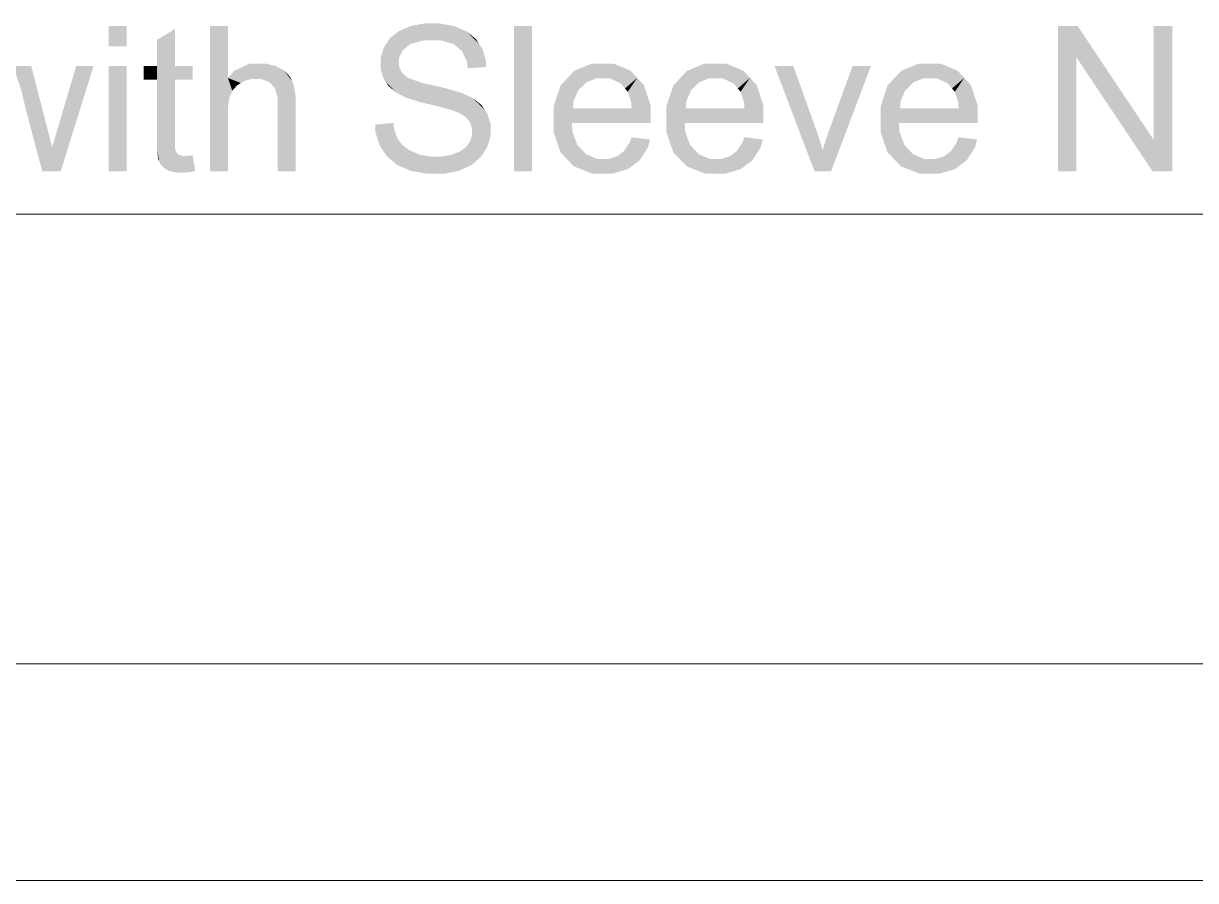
# Model space of a CAD drawing. Header units: millimetres. Extents: x 2 to 579, y 1 to 405.
# Drawn here: x 172.63 to 189.61, y 80.53 to 92.96 of the extents above; entities that cross this region are included whole.
import ezdxf

# ---------------------------------------------------------------- set-up
doc = ezdxf.new("R2010")
doc.units = ezdxf.units.MM
doc.linetypes.add('XKITLINE00', pattern=[0])
doc.layers.add('GraphicObject', color=6, linetype='Continuous', lineweight=0)
doc.layers.add('LinkedObject', color=7, linetype='Continuous', lineweight=0)

# ---------------------------------------------------------------- blocks, each defined once
blk = doc.blocks.new('*A3')
at = {"layer": 'GraphicObject', "color": 3, "linetype": 'XKITLINE00', "lineweight": 0}
blk.add_line((113.014, 80.533), (247.574, 80.533), dxfattribs=at)
blk = doc.blocks.new('*A4')
at = {"layer": 'LinkedObject'}
for points in [[(174.126, 92.919), (173.867, 92.622), (173.867, 92.919)], [(174.126, 92.622), (173.867, 92.622), (174.126, 92.919)], [(175.594, 92.919), (175.335, 90.813), (175.335, 92.919)], [(175.594, 92.164), (175.335, 90.813), (175.594, 92.919)], [(178.247, 92.919), (178.43, 92.709), (178.16, 92.883)], [(178.44, 92.955), (178.43, 92.709), (178.247, 92.919)], [(178.546, 92.955), (178.43, 92.709), (178.44, 92.955)], [(178.43, 92.709), (178.546, 92.955), (178.556, 92.709)], [(178.546, 92.955), (178.678, 92.709), (178.556, 92.709)], [(178.869, 92.917), (178.546, 92.955), (178.663, 92.955)], [(178.958, 92.88), (178.546, 92.955), (178.869, 92.917)], [(178.861, 92.658), (178.546, 92.955), (178.958, 92.88)], [(178.678, 92.709), (178.546, 92.955), (178.861, 92.658)], [(180, 92.919), (179.741, 90.813), (179.741, 92.919)], [(180, 90.813), (179.741, 90.813), (180, 92.919)], [(187.619, 92.919), (187.887, 92.466), (187.619, 90.813)], [(187.887, 92.466), (187.619, 92.919), (187.905, 92.919)], [(187.887, 92.466), (187.905, 92.919), (188.991, 90.813)], [(188.991, 90.813), (187.905, 92.919), (189.009, 91.266)], [(189.277, 92.919), (189.009, 91.266), (189.009, 92.919)], [(189.277, 90.813), (189.009, 91.266), (189.277, 92.919)], [(174.825, 92.873), (174.566, 92.34), (174.566, 92.718)], [(174.566, 92.34), (174.825, 92.873), (174.566, 92.14)], [(174.825, 92.34), (174.566, 92.14), (174.825, 92.873)], [(177.941, 92.742), (178.188, 92.616), (177.896, 92.673)], [(178.073, 92.847), (178.188, 92.616), (177.941, 92.742)], [(178.246, 92.662), (178.073, 92.847), (178.16, 92.883)], [(178.188, 92.616), (178.073, 92.847), (178.246, 92.662)], [(178.16, 92.883), (178.43, 92.709), (178.246, 92.662)], [(178.958, 92.88), (178.923, 92.607), (178.861, 92.658)], [(179.048, 92.842), (178.923, 92.607), (178.958, 92.88)], [(178.923, 92.607), (179.048, 92.842), (178.985, 92.555)], [(178.985, 92.555), (179.048, 92.842), (179.233, 92.658)], [(179.233, 92.658), (179.048, 92.842), (179.185, 92.731)], [(177.896, 92.673), (177.805, 92.374), (177.85, 92.603)], [(178.131, 92.57), (177.805, 92.374), (177.896, 92.673)], [(177.85, 92.603), (177.805, 92.374), (177.805, 92.454)], [(178.073, 92.458), (177.805, 92.374), (178.131, 92.57)], [(177.896, 92.673), (178.188, 92.616), (178.131, 92.57)], [(179.233, 92.658), (179.058, 92.404), (178.985, 92.555)], [(179.281, 92.584), (179.058, 92.404), (179.233, 92.658)], [(179.333, 92.418), (179.058, 92.404), (179.281, 92.584)], [(177.805, 92.374), (178.073, 92.458), (178.073, 92.393)], [(179.336, 92.325), (179.058, 92.404), (179.333, 92.418)], [(179.058, 92.404), (179.336, 92.325), (179.069, 92.304)], [(187.619, 90.813), (187.887, 92.466), (187.887, 90.813)], [(172.743, 92.34), (172.6, 91.988), (172.48, 92.34)], [(172.6, 91.988), (172.743, 92.34), (172.661, 91.726)], [(172.661, 91.726), (172.743, 92.34), (172.972, 91.453)], [(173.647, 92.34), (173.134, 91.457), (173.396, 92.34)], [(173.171, 90.813), (173.134, 91.457), (173.647, 92.34)], [(174.126, 92.34), (173.867, 90.813), (173.867, 92.34)], [(174.126, 90.813), (173.867, 90.813), (174.126, 92.34)], [(174.375, 92.34), (174.566, 92.14), (174.375, 92.14)], [(174.566, 92.34), (174.566, 92.14), (174.375, 92.34)], [(174.825, 92.14), (174.566, 92.14), (174.825, 92.34)], [(175.082, 92.14), (174.825, 92.34), (175.082, 92.34)], [(174.825, 92.14), (174.825, 92.34), (175.082, 92.14)], [(175.912, 92.374), (175.594, 92.164), (175.684, 92.269)], [(176.05, 92.374), (175.594, 92.164), (175.912, 92.374)], [(175.939, 92.151), (175.594, 92.164), (176.05, 92.374)], [(175.939, 92.151), (176.05, 92.374), (175.996, 92.151)], [(175.996, 92.151), (176.05, 92.374), (176.072, 92.151)], [(176.05, 92.374), (176.191, 92.106), (176.072, 92.151)], [(176.134, 92.374), (176.191, 92.106), (176.05, 92.374)], [(176.281, 92.34), (176.191, 92.106), (176.134, 92.374)], [(176.343, 92.307), (176.191, 92.106), (176.281, 92.34)], [(176.343, 92.307), (176.233, 92.062), (176.191, 92.106)], [(176.406, 92.274), (176.233, 92.062), (176.343, 92.307)], [(176.233, 92.062), (176.406, 92.274), (176.274, 92.018)], [(176.274, 92.018), (176.406, 92.274), (176.522, 92.122)], [(176.522, 92.122), (176.406, 92.274), (176.495, 92.181)], [(178.073, 92.336), (177.805, 92.374), (178.073, 92.393)], [(177.805, 92.374), (178.073, 92.336), (177.805, 92.302)], [(177.805, 92.302), (178.073, 92.336), (177.842, 92.17)], [(177.842, 92.17), (178.073, 92.336), (177.879, 92.112)], [(177.879, 92.112), (178.073, 92.336), (178.114, 92.242)], [(178.114, 92.242), (178.028, 91.955), (177.879, 92.112)], [(178.155, 92.206), (178.028, 91.955), (178.114, 92.242)], [(180.611, 92.268), (180.788, 92.102), (180.512, 92.161)], [(181.025, 92.374), (180.611, 92.268), (180.867, 92.374)], [(180.938, 92.161), (180.611, 92.268), (181.025, 92.374)], [(180.788, 92.102), (180.611, 92.268), (180.938, 92.161)], [(180.938, 92.161), (181.025, 92.374), (181.027, 92.161)], [(181.025, 92.374), (181.125, 92.161), (181.027, 92.161)], [(181.428, 92.27), (181.025, 92.374), (181.178, 92.374)], [(181.525, 92.166), (181.025, 92.374), (181.428, 92.27)], [(181.285, 92.086), (181.025, 92.374), (181.525, 92.166)], [(181.125, 92.161), (181.025, 92.374), (181.285, 92.086)], [(182.245, 92.268), (182.423, 92.102), (182.146, 92.161)], [(182.659, 92.374), (182.245, 92.268), (182.502, 92.374)], [(182.572, 92.161), (182.245, 92.268), (182.659, 92.374)], [(182.423, 92.102), (182.245, 92.268), (182.572, 92.161)], [(182.572, 92.161), (182.659, 92.374), (182.661, 92.161)], [(182.659, 92.374), (182.759, 92.161), (182.661, 92.161)], [(183.062, 92.27), (182.659, 92.374), (182.812, 92.374)], [(183.159, 92.166), (182.659, 92.374), (183.062, 92.27)], [(182.919, 92.086), (182.659, 92.374), (183.159, 92.166)], [(182.759, 92.161), (182.659, 92.374), (182.919, 92.086)], [(183.785, 92.34), (184.093, 90.813), (183.513, 92.34)], [(184.113, 91.426), (184.093, 90.813), (183.785, 92.34)], [(184.911, 92.34), (184.307, 91.409), (184.645, 92.34)], [(184.334, 90.813), (184.307, 91.409), (184.911, 92.34)], [(185.349, 92.268), (185.527, 92.102), (185.25, 92.161)], [(185.764, 92.374), (185.349, 92.268), (185.606, 92.374)], [(185.676, 92.161), (185.349, 92.268), (185.764, 92.374)], [(185.527, 92.102), (185.349, 92.268), (185.676, 92.161)], [(185.676, 92.161), (185.764, 92.374), (185.765, 92.161)], [(185.764, 92.374), (185.864, 92.161), (185.765, 92.161)], [(186.166, 92.27), (185.764, 92.374), (185.917, 92.374)], [(186.263, 92.166), (185.764, 92.374), (186.166, 92.27)], [(186.024, 92.086), (185.764, 92.374), (186.263, 92.166)], [(185.864, 92.161), (185.764, 92.374), (186.024, 92.086)], [(174.566, 91.26), (174.825, 92.14), (174.825, 91.246)], [(174.566, 92.14), (174.825, 92.14), (174.566, 91.26)], [(175.594, 91.738), (175.335, 90.813), (175.594, 92.164)], [(175.594, 91.738), (175.594, 92.164), (175.615, 91.878)], [(175.615, 91.878), (175.594, 92.164), (175.637, 91.929)], [(175.637, 91.929), (175.594, 92.164), (175.658, 91.98)], [(175.658, 91.98), (175.594, 92.164), (175.73, 92.061)], [(175.73, 92.061), (175.594, 92.164), (175.781, 92.091)], [(175.781, 92.091), (175.594, 92.164), (175.831, 92.121)], [(175.831, 92.121), (175.594, 92.164), (175.939, 92.151)], [(176.522, 92.122), (176.316, 91.877), (176.274, 92.018)], [(176.549, 92.063), (176.316, 91.877), (176.522, 92.122)], [(176.575, 91.892), (176.316, 91.877), (176.549, 92.063)], [(177.879, 92.112), (178.028, 91.955), (177.916, 92.053)], [(178.028, 91.955), (178.155, 92.206), (178.103, 91.916)], [(178.103, 91.916), (178.155, 92.206), (178.195, 92.169)], [(178.103, 91.916), (178.195, 92.169), (178.161, 91.885)], [(178.161, 91.885), (178.195, 92.169), (178.364, 91.819)], [(178.364, 91.819), (178.195, 92.169), (178.405, 92.094)], [(178.364, 91.819), (178.405, 92.094), (178.509, 91.784)], [(178.509, 91.784), (178.405, 92.094), (178.574, 92.056)], [(178.509, 91.784), (178.574, 92.056), (178.654, 91.749)], [(178.654, 91.749), (178.574, 92.056), (178.744, 92.017)], [(180.512, 92.161), (180.314, 91.756), (180.413, 92.055)], [(180.667, 91.982), (180.314, 91.756), (180.512, 92.161)], [(180.512, 92.161), (180.788, 92.102), (180.667, 91.982)], [(181.285, 92.086), (181.525, 92.166), (181.347, 92.012)], [(181.525, 92.166), (181.387, 91.964), (181.347, 92.012)], [(181.387, 91.964), (181.525, 92.166), (181.436, 91.819)], [(181.436, 91.819), (181.525, 92.166), (181.718, 91.768)], [(181.718, 91.768), (181.525, 92.166), (181.621, 92.061)], [(182.146, 92.161), (181.948, 91.756), (182.047, 92.055)], [(182.301, 91.982), (181.948, 91.756), (182.146, 92.161)], [(182.146, 92.161), (182.423, 92.102), (182.301, 91.982)], [(182.919, 92.086), (183.159, 92.166), (182.981, 92.012)], [(183.159, 92.166), (183.021, 91.964), (182.981, 92.012)], [(183.021, 91.964), (183.159, 92.166), (183.07, 91.819)], [(183.07, 91.819), (183.159, 92.166), (183.352, 91.768)], [(183.352, 91.768), (183.159, 92.166), (183.256, 92.061)], [(185.25, 92.161), (185.052, 91.756), (185.151, 92.055)], [(185.406, 91.982), (185.052, 91.756), (185.25, 92.161)], [(185.25, 92.161), (185.527, 92.102), (185.406, 91.982)], [(186.024, 92.086), (186.263, 92.166), (186.085, 92.012)], [(186.263, 92.166), (186.126, 91.964), (186.085, 92.012)], [(186.126, 91.964), (186.263, 92.166), (186.174, 91.819)], [(186.174, 91.819), (186.263, 92.166), (186.457, 91.768)], [(186.457, 91.768), (186.263, 92.166), (186.36, 92.061)], [(176.575, 91.78), (176.316, 91.877), (176.575, 91.892)], [(178.654, 91.749), (178.744, 92.017), (178.841, 91.698)], [(178.841, 91.698), (178.744, 92.017), (178.884, 91.681)], [(178.884, 91.681), (178.744, 92.017), (178.95, 91.656)], [(178.977, 91.95), (178.95, 91.656), (178.744, 92.017)], [(179.04, 91.921), (178.95, 91.656), (178.977, 91.95)], [(178.95, 91.656), (179.04, 91.921), (179.045, 91.594)], [(179.045, 91.594), (179.04, 91.921), (179.132, 91.879)], [(180.6, 91.823), (180.314, 91.756), (180.667, 91.982)], [(182.234, 91.823), (181.948, 91.756), (182.301, 91.982)], [(185.339, 91.823), (185.052, 91.756), (185.406, 91.982)], [(172.972, 91.453), (172.903, 90.813), (172.661, 91.726)], [(175.594, 91.648), (175.335, 90.813), (175.594, 91.738)], [(176.316, 91.877), (176.575, 91.78), (176.316, 91.78)], [(176.316, 90.813), (176.575, 91.78), (176.575, 90.813)], [(176.316, 91.78), (176.575, 91.78), (176.316, 90.813)], [(179.045, 91.594), (179.132, 91.879), (179.074, 91.557)], [(179.074, 91.557), (179.132, 91.879), (179.103, 91.52)], [(179.132, 91.879), (179.312, 91.707), (179.103, 91.52)], [(179.312, 91.707), (179.132, 91.879), (179.268, 91.772)], [(180.314, 91.756), (180.6, 91.823), (180.594, 91.723)], [(180.594, 91.723), (180.314, 91.564), (180.314, 91.756)], [(180.594, 91.723), (181.718, 91.579), (180.314, 91.564)], [(181.444, 91.723), (181.718, 91.579), (180.594, 91.723)], [(181.436, 91.819), (181.718, 91.768), (181.444, 91.723)], [(181.718, 91.579), (181.444, 91.723), (181.718, 91.768)], [(181.948, 91.756), (182.234, 91.823), (182.228, 91.723)], [(182.228, 91.723), (181.948, 91.564), (181.948, 91.756)], [(182.228, 91.723), (183.352, 91.579), (181.948, 91.564)], [(183.079, 91.723), (183.352, 91.579), (182.228, 91.723)], [(183.07, 91.819), (183.352, 91.768), (183.079, 91.723)], [(183.352, 91.579), (183.079, 91.723), (183.352, 91.768)], [(185.052, 91.756), (185.339, 91.823), (185.332, 91.723)], [(185.332, 91.723), (185.052, 91.564), (185.052, 91.756)], [(185.332, 91.723), (186.457, 91.579), (185.052, 91.564)], [(186.183, 91.723), (186.457, 91.579), (185.332, 91.723)], [(186.174, 91.819), (186.457, 91.768), (186.183, 91.723)], [(186.457, 91.579), (186.183, 91.723), (186.457, 91.768)], [(175.335, 90.813), (175.594, 91.648), (175.594, 90.813)], [(179.103, 91.52), (179.312, 91.707), (179.132, 91.434)], [(179.132, 91.434), (179.312, 91.707), (179.356, 91.642)], [(179.132, 91.434), (179.356, 91.642), (179.132, 91.384)], [(179.132, 91.384), (179.356, 91.642), (179.132, 91.335)], [(179.356, 91.642), (179.4, 91.408), (179.132, 91.335)], [(179.4, 91.408), (179.356, 91.642), (179.4, 91.492)], [(181.718, 91.568), (180.314, 91.564), (181.718, 91.579)], [(181.718, 91.533), (180.314, 91.564), (181.718, 91.568)], [(180.314, 91.564), (180.509, 90.986), (180.314, 91.378)], [(180.586, 91.385), (180.509, 90.986), (180.314, 91.564)], [(180.586, 91.385), (180.314, 91.564), (180.579, 91.51)], [(181.717, 91.51), (180.314, 91.564), (181.718, 91.533)], [(180.579, 91.51), (180.314, 91.564), (181.717, 91.51)], [(183.352, 91.568), (181.948, 91.564), (183.352, 91.579)], [(183.352, 91.533), (181.948, 91.564), (183.352, 91.568)], [(181.948, 91.564), (182.144, 90.986), (181.948, 91.378)], [(182.22, 91.385), (182.144, 90.986), (181.948, 91.564)], [(182.22, 91.385), (181.948, 91.564), (182.213, 91.51)], [(183.351, 91.51), (181.948, 91.564), (183.352, 91.533)], [(182.213, 91.51), (181.948, 91.564), (183.351, 91.51)], [(186.457, 91.568), (185.052, 91.564), (186.457, 91.579)], [(186.456, 91.533), (185.052, 91.564), (186.457, 91.568)], [(185.052, 91.564), (185.248, 90.986), (185.052, 91.378)], [(185.325, 91.385), (185.248, 90.986), (185.052, 91.564)], [(185.325, 91.385), (185.052, 91.564), (185.317, 91.51)], [(186.455, 91.51), (185.052, 91.564), (186.456, 91.533)], [(185.317, 91.51), (185.052, 91.564), (186.455, 91.51)], [(173.047, 91.163), (172.903, 90.813), (172.972, 91.453)], [(173.134, 91.457), (173.171, 90.813), (173.047, 91.163)], [(178, 91.433), (177.727, 91.489), (177.991, 91.512)], [(177.727, 91.489), (177.843, 91.111), (177.73, 91.384)], [(178, 91.433), (177.843, 91.111), (177.727, 91.489)], [(177.73, 91.384), (177.843, 91.111), (177.788, 91.195)], [(178.043, 91.303), (177.843, 91.111), (178, 91.433)], [(179.102, 91.245), (179.4, 91.408), (179.352, 91.165)], [(179.132, 91.335), (179.4, 91.408), (179.102, 91.245)], [(179.352, 91.165), (179.4, 91.408), (179.4, 91.324)], [(180.314, 91.378), (180.509, 90.986), (180.411, 91.089)], [(180.657, 91.193), (180.509, 90.986), (180.586, 91.385)], [(181.948, 91.378), (182.144, 90.986), (182.046, 91.089)], [(182.291, 91.193), (182.144, 90.986), (182.22, 91.385)], [(184.14, 91.352), (184.093, 90.813), (184.113, 91.426)], [(184.307, 91.409), (184.334, 90.813), (184.276, 91.324)], [(185.052, 91.378), (185.248, 90.986), (185.15, 91.089)], [(185.396, 91.193), (185.248, 90.986), (185.325, 91.385)], [(174.825, 91.246), (174.566, 91.144), (174.566, 91.26)], [(174.825, 91.191), (174.566, 91.144), (174.825, 91.246)], [(177.843, 91.111), (178.043, 91.303), (177.898, 91.028)], [(177.898, 91.028), (178.043, 91.303), (178.049, 90.902)], [(178.077, 91.253), (178.049, 90.902), (178.043, 91.303)], [(178.111, 91.202), (178.049, 90.902), (178.077, 91.253)], [(179.102, 91.245), (179.352, 91.165), (179.073, 91.204)], [(181.332, 91.105), (181.71, 91.272), (181.561, 90.974)], [(181.412, 91.224), (181.71, 91.272), (181.332, 91.105)], [(181.71, 91.272), (181.412, 91.224), (181.442, 91.306)], [(181.561, 90.974), (181.71, 91.272), (181.678, 91.155)], [(182.967, 91.105), (183.344, 91.272), (183.195, 90.974)], [(183.046, 91.224), (183.344, 91.272), (182.967, 91.105)], [(183.344, 91.272), (183.046, 91.224), (183.076, 91.306)], [(183.195, 90.974), (183.344, 91.272), (183.312, 91.155)], [(184.188, 91.198), (184.093, 90.813), (184.14, 91.352)], [(184.276, 91.324), (184.334, 90.813), (184.228, 91.178)], [(186.071, 91.105), (186.448, 91.272), (186.3, 90.974)], [(186.151, 91.224), (186.448, 91.272), (186.071, 91.105)], [(186.448, 91.272), (186.151, 91.224), (186.18, 91.306)], [(186.3, 90.974), (186.448, 91.272), (186.417, 91.155)], [(189.009, 91.266), (189.277, 90.813), (188.991, 90.813)], [(172.903, 90.813), (173.047, 91.163), (173.171, 90.813)], [(174.825, 91.191), (174.598, 90.954), (174.566, 91.144)], [(174.566, 91.144), (174.598, 90.954), (174.582, 90.991)], [(174.832, 91.119), (174.598, 90.954), (174.825, 91.191)], [(174.839, 91.104), (174.598, 90.954), (174.832, 91.119)], [(174.598, 90.954), (174.839, 91.104), (174.846, 91.088)], [(174.598, 90.954), (174.846, 91.088), (174.614, 90.918)], [(174.614, 90.918), (174.846, 91.088), (174.668, 90.859)], [(174.668, 90.859), (174.846, 91.088), (174.707, 90.837)], [(174.707, 90.837), (174.846, 91.088), (174.868, 91.063)], [(174.868, 91.063), (174.746, 90.815), (174.707, 90.837)], [(174.883, 91.053), (174.746, 90.815), (174.868, 91.063)], [(174.898, 91.044), (174.746, 90.815), (174.883, 91.053)], [(174.746, 90.815), (174.898, 91.044), (174.855, 90.792)], [(174.855, 90.792), (174.898, 91.044), (174.925, 90.792)], [(174.925, 90.792), (174.898, 91.044), (174.942, 91.034)], [(174.942, 91.034), (174.968, 90.792), (174.925, 90.792)], [(174.97, 91.034), (174.968, 90.792), (174.942, 91.034)], [(174.97, 91.034), (175.066, 90.804), (174.968, 90.792)], [(174.991, 91.034), (175.066, 90.804), (174.97, 91.034)], [(175.066, 90.804), (174.991, 91.034), (175.047, 91.039)], [(175.12, 90.815), (175.047, 91.039), (175.082, 91.044)], [(175.066, 90.804), (175.047, 91.039), (175.12, 90.815)], [(178.111, 91.202), (178.145, 90.861), (178.049, 90.902)], [(178.217, 91.12), (178.145, 90.861), (178.111, 91.202)], [(178.145, 90.861), (178.217, 91.12), (178.241, 90.819)], [(178.289, 91.089), (178.241, 90.819), (178.217, 91.12)], [(178.36, 91.057), (178.241, 90.819), (178.289, 91.089)], [(178.36, 91.057), (178.48, 90.777), (178.241, 90.819)], [(178.521, 91.026), (178.48, 90.777), (178.36, 91.057)], [(178.831, 91.05), (179.028, 90.86), (178.69, 91.026)], [(178.891, 91.074), (179.256, 91.017), (178.831, 91.05)], [(179.118, 90.901), (178.831, 91.05), (179.256, 91.017)], [(179.028, 90.86), (178.831, 91.05), (179.118, 90.901)], [(178.952, 91.097), (179.256, 91.017), (178.891, 91.074)], [(179.043, 91.162), (179.304, 91.091), (178.952, 91.097)], [(178.952, 91.097), (179.304, 91.091), (179.256, 91.017)], [(179.073, 91.204), (179.352, 91.165), (179.043, 91.162)], [(179.304, 91.091), (179.043, 91.162), (179.352, 91.165)], [(180.509, 90.986), (180.657, 91.193), (180.607, 90.883)], [(180.721, 91.126), (180.607, 90.883), (180.657, 91.193)], [(180.785, 91.059), (180.607, 90.883), (180.721, 91.126)], [(180.785, 91.059), (181.04, 90.78), (180.607, 90.883)], [(180.944, 90.992), (181.04, 90.78), (180.785, 91.059)], [(181.282, 91.067), (181.561, 90.974), (181.232, 91.03)], [(181.332, 91.105), (181.561, 90.974), (181.282, 91.067)], [(182.144, 90.986), (182.291, 91.193), (182.242, 90.883)], [(182.355, 91.126), (182.242, 90.883), (182.291, 91.193)], [(182.419, 91.059), (182.242, 90.883), (182.355, 91.126)], [(182.419, 91.059), (182.674, 90.78), (182.242, 90.883)], [(182.578, 90.992), (182.674, 90.78), (182.419, 91.059)], [(182.916, 91.067), (183.195, 90.974), (182.866, 91.03)], [(182.967, 91.105), (183.195, 90.974), (182.916, 91.067)], [(184.211, 91.118), (184.093, 90.813), (184.188, 91.198)], [(184.211, 91.118), (184.334, 90.813), (184.093, 90.813)], [(184.228, 91.178), (184.334, 90.813), (184.211, 91.118)], [(185.248, 90.986), (185.396, 91.193), (185.346, 90.883)], [(185.459, 91.126), (185.346, 90.883), (185.396, 91.193)], [(185.523, 91.059), (185.346, 90.883), (185.459, 91.126)], [(185.523, 91.059), (185.778, 90.78), (185.346, 90.883)], [(185.683, 90.992), (185.778, 90.78), (185.523, 91.059)], [(186.021, 91.067), (186.3, 90.974), (185.97, 91.03)], [(186.071, 91.105), (186.3, 90.974), (186.021, 91.067)], [(178.521, 91.026), (178.623, 90.777), (178.48, 90.777)], [(178.611, 91.026), (178.623, 90.777), (178.521, 91.026)], [(178.611, 91.026), (178.735, 90.777), (178.623, 90.777)], [(178.69, 91.026), (178.735, 90.777), (178.611, 91.026)], [(178.69, 91.026), (179.028, 90.86), (178.735, 90.777)], [(180.607, 90.883), (181.04, 90.78), (180.872, 90.78)], [(181.04, 90.992), (181.04, 90.78), (180.944, 90.992)], [(181.111, 90.992), (181.476, 90.909), (181.04, 90.78)], [(181.111, 90.992), (181.04, 90.78), (181.04, 90.992)], [(181.04, 90.78), (181.476, 90.909), (181.172, 90.78)], [(181.232, 91.03), (181.476, 90.909), (181.111, 90.992)], [(181.172, 90.78), (181.476, 90.909), (181.39, 90.844)], [(181.476, 90.909), (181.232, 91.03), (181.561, 90.974)], [(182.242, 90.883), (182.674, 90.78), (182.507, 90.78)], [(182.674, 90.992), (182.674, 90.78), (182.578, 90.992)], [(182.745, 90.992), (183.11, 90.909), (182.674, 90.78)], [(182.745, 90.992), (182.674, 90.78), (182.674, 90.992)], [(182.674, 90.78), (183.11, 90.909), (182.807, 90.78)], [(182.866, 91.03), (183.11, 90.909), (182.745, 90.992)], [(182.807, 90.78), (183.11, 90.909), (183.025, 90.844)], [(183.11, 90.909), (182.866, 91.03), (183.195, 90.974)], [(185.346, 90.883), (185.778, 90.78), (185.611, 90.78)], [(185.778, 90.992), (185.778, 90.78), (185.683, 90.992)], [(185.849, 90.992), (186.214, 90.909), (185.778, 90.78)], [(185.849, 90.992), (185.778, 90.78), (185.778, 90.992)], [(185.778, 90.78), (186.214, 90.909), (185.911, 90.78)], [(185.97, 91.03), (186.214, 90.909), (185.849, 90.992)], [(185.911, 90.78), (186.214, 90.909), (186.129, 90.844)], [(186.214, 90.909), (185.97, 91.03), (186.3, 90.974)], [(178.735, 90.777), (179.028, 90.86), (178.938, 90.819)]]:
    blk.add_hatch(color=7, dxfattribs=at).paths.add_polyline_path(points, flags=17)
at = {"layer": 'LinkedObject', "color": 7, "linetype": 'XKITLINE00', "lineweight": 0}
for p, q in [((171.548, 90.19), (173.671, 90.19)), ((173.671, 90.19), (174.324, 90.19)), ((174.324, 90.19), (175.141, 90.19)), ((175.141, 90.19), (176.775, 90.19)), ((176.775, 90.19), (177.593, 90.19)), ((177.593, 90.19), (179.553, 90.19)), ((179.553, 90.19), (180.206, 90.19)), ((180.206, 90.19), (181.84, 90.19)), ((181.84, 90.19), (183.475, 90.19)), ((183.475, 90.19), (184.945, 90.19)), ((184.945, 90.19), (186.579, 90.19)), ((186.579, 90.19), (187.396, 90.19)), ((187.396, 90.19), (189.519, 90.19)), ((189.519, 90.19), (191.153, 90.19))]:
    blk.add_line(p, q, dxfattribs=at)
at = {"layer": 'LinkedObject', "color": 2, "linetype": 'XKITLINE00', "lineweight": 0}
blk.add_line((219.846, 83.676), (135.694, 83.676), dxfattribs=at)

msp = doc.modelspace()

# ---------------------------------------------------------------- block references
at = {"lineweight": 0}
for name in ['*A3', '*A4']:
    msp.add_blockref(name, (0, 0), dxfattribs=at)

doc.saveas('drawing.dxf')
